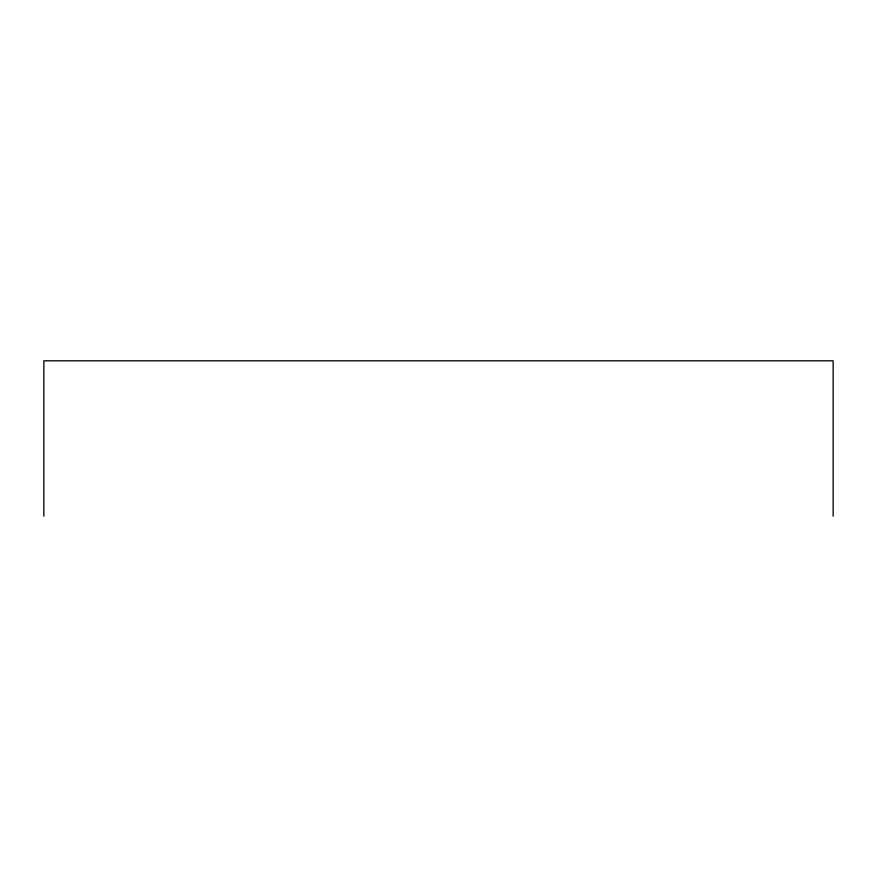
<?xml version="1.0" encoding="UTF-8"?>
<svg xmlns="http://www.w3.org/2000/svg" width="877" height="877" viewBox="0 0 877 877"><rect width="100%" height="100%" fill="white"/><g stroke="black" fill="none" stroke-linecap="round" stroke-linejoin="round"><path stroke-width="1.32" d="M833.15 516.191L833.15 360.809L43.85 360.809L43.85 516.191"/></g></svg>
